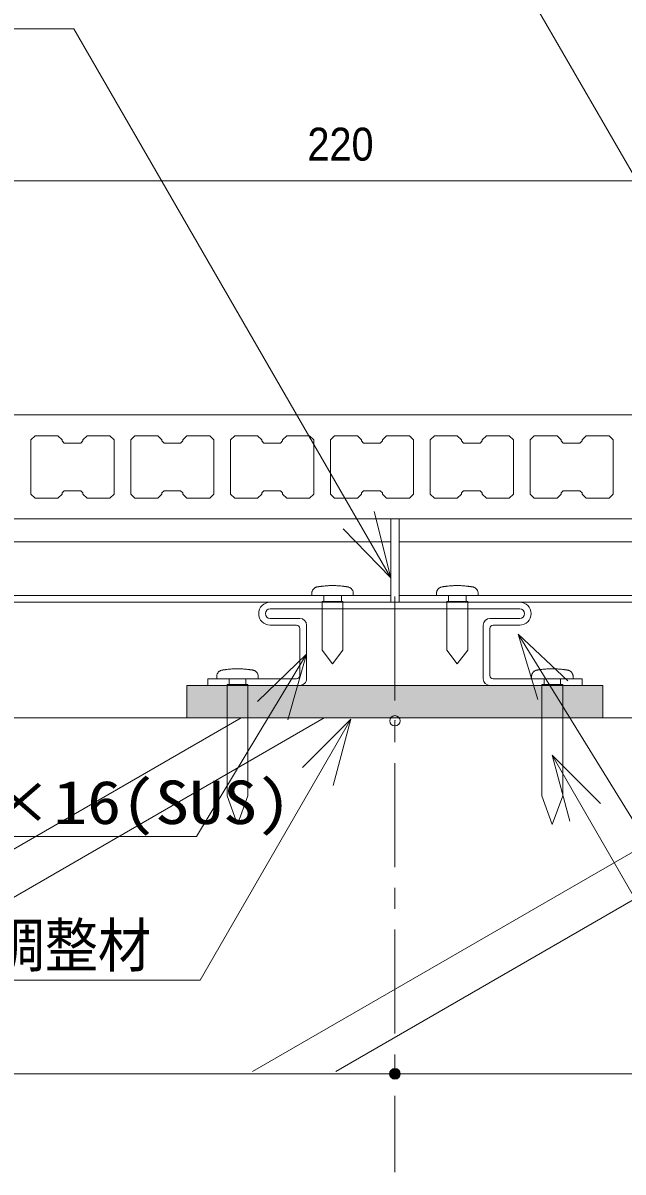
# Model space of a CAD drawing. Units: millimetres, scale not verified. Extents: x -4750 to 4750, y -3000 to 3000.
# Drawn here: x 2869.4 to 3013.7, y -2158.9 to -1882.8 of the extents above; entities that cross this region are included whole.
import ezdxf
from ezdxf.enums import TextEntityAlignment as Align

# ---------------------------------------------------------------- set-up
doc = ezdxf.new("R2010")
doc.units = ezdxf.units.MM
doc.header["$LTSCALE"] = 5
doc.header["$PDMODE"] = 32
doc.header["$PDSIZE"] = 2.5
doc.linetypes.add('CHAIN1', pattern=[8, 5, -1, 1, -1])
for name, color, linetype, lineweight in [('0-0_デッキ', 7, 'Continuous', 9), ('0-1_束', 7, 'Continuous', 9), ('0-2_根太', 7, 'Continuous', 9), ('0-3_一般', 7, 'Continuous', 9), ('0-6_文字', 7, 'Continuous', 9), ('0-7_寸法', 7, 'Continuous', 9), ('0-8_ビス', 7, 'Continuous', 9)]:
    doc.layers.add(name, color=color, linetype=linetype, lineweight=lineweight)
doc.styles.add('Osaka', font='')
doc.styles.add('ＭＳ ゴシック', font='')
doc.styles.get('Osaka').set_extended_font_data('Osaka')
doc.styles.get('ＭＳ ゴシック').set_extended_font_data('MS Gothic')

# ---------------------------------------------------------------- blocks, each defined once
blk = doc.blocks.new('グループ-4-1')
at = {"layer": '0-2_根太'}
for p, q in [((88596.8, -58586.4), (93986.8, -58586.4)), ((88596.8, -58986.4), (88596.8, -58586.4)), ((88596.8, -58696.5), (93986.8, -58696.5)), ((88596.8, -58954.4), (93986.8, -58954.4)), ((88596.8, -58986.4), (93986.8, -58986.4))]:
    blk.add_line(p, q, dxfattribs=at)
blk = doc.blocks.new('グループ-10-1')
at = {"layer": '0-2_根太'}
for p, q in [((88556.8, -58586.4), (83344.6, -58586.4)), ((88556.8, -58986.4), (88556.8, -58586.4)), ((88556.8, -58696.4), (83344.6, -58696.4)), ((88556.8, -58954.4), (83344.6, -58954.4)), ((88556.8, -58986.4), (83344.6, -58986.4))]:
    blk.add_line(p, q, dxfattribs=at)
blk = doc.blocks.new('シンボル-32')
at = {"layer": '0-3_一般'}
for points in [[(1973.5, 227.8), (1947, 250), (-2392.6, 250), (-2419.1, 227.8)], [(-2419.1, -227.8), (-2392.6, -250), (1947, -250)]]:
    blk.add_lwpolyline(points, dxfattribs=at)
for points in [[(-1482.8, 150), (-1462.8, 130), (-1462.8, -130), (-1482.8, -150), (-1592.8, -150), (-1612.8, -130), (-1612.8, -125), (-1622.8, -115), (-1702.8, -115), (-1712.8, -125), (-1712.8, -130), (-1732.8, -150), (-1842.8, -150), (-1862.8, -130), (-1862.8, 130), (-1842.8, 150), (-1732.8, 150), (-1712.8, 130), (-1712.8, 125), (-1702.8, 115), (-1622.8, 115), (-1612.8, 125), (-1612.8, 130), (-1592.8, 150)], [(-1142.8, -115), (-1222.8, -115), (-1232.8, -125), (-1232.8, -130), (-1252.8, -150), (-1362.8, -150), (-1382.8, -130), (-1382.8, 130), (-1362.8, 150), (-1252.8, 150), (-1232.8, 130), (-1232.8, 125), (-1222.8, 115), (-1142.8, 115), (-1132.8, 125), (-1132.8, 130), (-1112.8, 150), (-1002.8, 150), (-982.8, 130), (-982.8, -130), (-1002.8, -150), (-1112.8, -150), (-1132.8, -130), (-1132.8, -125)], [(-522.8, 150), (-502.8, 130), (-502.8, -130), (-522.8, -150), (-632.8, -150), (-652.8, -130), (-652.8, -125), (-662.8, -115), (-742.8, -115), (-752.8, -125), (-752.8, -130), (-772.8, -150), (-882.8, -150), (-902.8, -130), (-902.8, 130), (-882.8, 150), (-772.8, 150), (-752.8, 130), (-752.8, 125), (-742.8, 115), (-662.8, 115), (-652.8, 125), (-652.8, 130), (-632.8, 150)], [(-402.8, 150), (-292.8, 150), (-272.8, 130), (-272.8, 125), (-262.8, 115), (-182.8, 115), (-172.8, 125), (-172.8, 130), (-152.8, 150), (-42.8, 150), (-22.8, 130), (-22.8, -130), (-42.8, -150), (-152.8, -150), (-172.8, -130), (-172.8, -125), (-182.8, -115), (-262.8, -115), (-272.8, -125), (-272.8, -130), (-292.8, -150), (-402.8, -150), (-422.8, -130), (-422.8, 130)], [(207.2, 125), (217.2, 115), (297.2, 115), (307.2, 125), (307.2, 130), (327.2, 150), (437.2, 150), (457.2, 130), (457.2, -130), (437.2, -150), (327.2, -150), (307.2, -130), (307.2, -125), (297.2, -115), (217.2, -115), (207.2, -125), (207.2, -130), (187.2, -150), (77.2, -150), (57.2, -130), (57.2, 130), (77.2, 150), (187.2, 150), (207.2, 130)], [(787.2, 125), (787.2, 130), (807.2, 150), (917.2, 150), (937.2, 130), (937.2, -130), (917.2, -150), (807.2, -150), (787.2, -130), (787.2, -125), (777.2, -115), (697.2, -115), (687.2, -125), (687.2, -130), (667.2, -150), (557.2, -150), (537.2, -130), (537.2, 130), (557.2, 150), (667.2, 150), (687.2, 130), (687.2, 125), (697.2, 115), (777.2, 115)]]:
    blk.add_lwpolyline(points, close=True, dxfattribs=at)
blk = doc.blocks.new('グループ-85-1')
at = {"layer": '0-3_一般'}
for p, q in [((-40, 298), (-40, 326)), ((40, 326), (40, 298))]:
    blk.add_line(p, q, dxfattribs=at)
for points in [[(-92.2, 357.2), (-93.6, 355.4), (-94.9, 353.5), (-96.1, 351.6), (-97.1, 349.6), (-97.9, 347.6), (-98.6, 345.5), (-99.2, 343.4), (-99.6, 341.3), (-99.9, 339.3), (-100, 337.2), (-100, 336), (-100, 335.5), (-100, 335), (-100, 334.5), (-100, 334.1), (-100, 333.6), (-100, 333.1), (-100, 332.6), (-100, 332.1), (-100, 331.7), (-100, 331.2), (-100, 330.7), (-100, 330.2), (-100, 329.7), (-100, 329.3), (-100, 328.8), (-100, 328.3), (-100, 327.8), (-100, 327.3), (-100, 326.8), (-100, 326.4), (-97.6, 326), (-88.2, 326), (-78.8, 326), (-69.4, 326), (-60, 326), (-50.6, 326), (-41.2, 326), (-31.8, 326)], [(-17.1, 373.6), (-21.8, 373.4), (-26.5, 373.1), (-31.2, 372.8), (-35.9, 372.4), (-40.6, 371.9), (-45.3, 371.4), (-50, 370.8), (-51, 370.7), (-52.1, 370.5), (-53.1, 370.4), (-54.2, 370.3), (-55.2, 370.1), (-56.2, 370), (-57.3, 369.9), (-58.3, 369.7), (-59.3, 369.6), (-60.4, 369.5), (-61.4, 369.3), (-62.5, 369.2), (-63.5, 369.1), (-64.5, 368.9), (-65.6, 368.8), (-66.6, 368.7), (-67.7, 368.5), (-68.7, 368.4), (-69.7, 368.3), (-70.8, 368.1), (-71.8, 368), (-73.6, 367.7), (-75.6, 367.3), (-77.6, 366.8), (-79.6, 366.1), (-81.6, 365.2), (-83.5, 364.2), (-85.4, 363.1), (-87.3, 361.8), (-89, 360.4), (-90.7, 358.8), (-92.2, 357.2)], [(79.1, 366.3), (77.1, 366.9), (75.1, 367.4), (73.1, 367.8), (71.5, 368), (70.5, 368.2), (69.5, 368.3), (68.4, 368.4), (67.4, 368.6), (66.4, 368.7), (65.3, 368.8), (64.3, 369), (63.2, 369.1), (62.2, 369.2), (61.2, 369.4), (60.1, 369.5), (59.1, 369.6), (58, 369.8), (57, 369.9), (56, 370), (54.9, 370.2), (53.9, 370.3), (52.9, 370.4), (51.8, 370.6), (50.8, 370.7), (48.8, 370.9), (44.1, 371.5), (39.4, 372), (34.7, 372.5), (30, 372.8), (25.3, 373.2), (20.6, 373.5), (15.9, 373.7), (11.2, 373.8), (6.5, 373.9), (1.8, 374), (-2.9, 374), (-7.6, 373.9), (-12.4, 373.8), (-17.1, 373.6)], [(100, 326), (100, 326.5), (100, 327), (100, 327.4), (100, 327.9), (100, 328.4), (100, 328.9), (100, 329.4), (100, 329.9), (100, 330.3), (100, 330.8), (100, 331.3), (100, 331.8), (100, 332.3), (100, 332.7), (100, 333.2), (100, 333.7), (100, 334.2), (100, 334.7), (100, 335.2), (100, 335.6), (100, 336.1), (100, 337.7), (99.8, 339.8), (99.5, 341.8), (99.1, 343.9), (98.5, 346), (97.7, 348.1), (96.8, 350.1), (95.8, 352.1), (94.6, 354), (93.3, 355.8), (91.8, 357.6), (90.3, 359.2), (88.6, 360.7), (86.8, 362.1), (84.9, 363.4), (83, 364.5), (81.1, 365.4), (79.1, 366.3)], [(-31.8, 326), (-22.4, 326), (-12.9, 326), (-3.5, 326), (5.9, 326), (15.3, 326), (24.7, 326), (34.1, 326), (43.5, 326), (52.9, 326), (62.4, 326), (71.8, 326), (81.2, 326), (90.6, 326), (100, 326), (100, 326)]]:
    blk.add_lwpolyline(points, dxfattribs=at)
blk.add_lwpolyline([(50, 298), (50, -236), (0, -374), (-50, -236), (-50, 298)], close=True, dxfattribs=at)
blk = doc.blocks.new('シンボル-22')
at = {"layer": '0-3_一般'}
blk.add_blockref('グループ-85-1', (0, 0), dxfattribs=at)
blk = doc.blocks.new('グループ-207-1')
at = {"layer": '0-3_一般'}
blk.add_point((88576.8, -59556.4), dxfattribs=at)
at = {"layer": '0-8_ビス'}
for p in [(87819.8, -59680.4), (89333.8, -59680.4)]:
    blk.add_blockref('シンボル-22', p, dxfattribs=at)
blk = doc.blocks.new('グループ-220-1')
at = {"layer": '0-8_ビス'}
for p, q in [((88234.4, -58982.4), (88234.4, -58954.4)), ((88319.3, -58954.4), (88319.3, -58982.4))]:
    blk.add_line(p, q, dxfattribs=at)
for points in [[(88184.6, -58923.3), (88183.2, -58925.1), (88181.9, -58926.9), (88180.8, -58928.9), (88179.8, -58930.8), (88178.9, -58932.9), (88178.2, -58935), (88177.6, -58937), (88177.2, -58939.1), (88177, -58941.2), (88176.8, -58943.2), (88176.8, -58944.5), (88176.8, -58944.9), (88176.8, -58945.4), (88176.8, -58945.9), (88176.8, -58946.4), (88176.8, -58946.9), (88176.8, -58947.3), (88176.8, -58947.8), (88176.8, -58948.3), (88176.8, -58948.8), (88176.8, -58949.3), (88176.8, -58949.7), (88176.8, -58950.2), (88176.8, -58950.7), (88176.8, -58951.2), (88176.8, -58951.7), (88176.8, -58952.2), (88176.8, -58952.6), (88176.8, -58953.1), (88176.8, -58953.6), (88176.8, -58954.1), (88179.2, -58954.4), (88188.6, -58954.4), (88198, -58954.4), (88207.4, -58954.4), (88216.8, -58954.4), (88226.2, -58954.4), (88235.7, -58954.4), (88245.1, -58954.4)], [(88259.8, -58906.8), (88255.1, -58907.1), (88250.4, -58907.3), (88245.7, -58907.7), (88240.9, -58908.1), (88236.2, -58908.6), (88231.5, -58909.1), (88226.8, -58909.6), (88225.8, -58909.8), (88224.8, -58909.9), (88223.7, -58910), (88222.7, -58910.2), (88221.6, -58910.3), (88220.6, -58910.4), (88219.6, -58910.6), (88218.5, -58910.7), (88217.5, -58910.8), (88216.4, -58911), (88215.4, -58911.1), (88214.4, -58911.2), (88213.3, -58911.4), (88212.3, -58911.5), (88211.3, -58911.6), (88210.2, -58911.8), (88209.2, -58911.9), (88208.1, -58912), (88207.1, -58912.2), (88206.1, -58912.3), (88205, -58912.4), (88203.3, -58912.7), (88201.3, -58913.1), (88199.3, -58913.7), (88197.3, -58914.4), (88195.3, -58915.2), (88193.3, -58916.2), (88191.4, -58917.4), (88189.6, -58918.6), (88187.8, -58920.1), (88186.2, -58921.6), (88184.6, -58923.3)], [(88355.9, -58914.2), (88353.9, -58913.5), (88351.9, -58913), (88349.9, -58912.6), (88348.4, -58912.4), (88347.3, -58912.3), (88346.3, -58912.1), (88345.3, -58912), (88344.2, -58911.9), (88343.2, -58911.7), (88342.1, -58911.6), (88341.1, -58911.5), (88340.1, -58911.3), (88339, -58911.2), (88338, -58911.1), (88337, -58910.9), (88335.9, -58910.8), (88334.9, -58910.7), (88333.8, -58910.5), (88332.8, -58910.4), (88331.8, -58910.3), (88330.7, -58910.1), (88329.7, -58910), (88328.6, -58909.9), (88327.6, -58909.7), (88325.7, -58909.5), (88320.9, -58908.9), (88316.2, -58908.4), (88311.5, -58908), (88306.8, -58907.6), (88302.1, -58907.3), (88297.4, -58907), (88292.7, -58906.8), (88288, -58906.6), (88283.3, -58906.5), (88278.6, -58906.4), (88273.9, -58906.5), (88269.2, -58906.5), (88264.5, -58906.6), (88259.8, -58906.8)], [(88376.8, -58954.4), (88376.8, -58954), (88376.8, -58953.5), (88376.8, -58953), (88376.8, -58952.5), (88376.8, -58952), (88376.8, -58951.6), (88376.8, -58951.1), (88376.8, -58950.6), (88376.8, -58950.1), (88376.8, -58949.6), (88376.8, -58949.1), (88376.8, -58948.7), (88376.8, -58948.2), (88376.8, -58947.7), (88376.8, -58947.2), (88376.8, -58946.7), (88376.8, -58946.3), (88376.8, -58945.8), (88376.8, -58945.3), (88376.8, -58944.8), (88376.8, -58944.3), (88376.8, -58942.7), (88376.6, -58940.7), (88376.3, -58938.6), (88375.9, -58936.5), (88375.3, -58934.4), (88374.6, -58932.4), (88373.7, -58930.3), (88372.6, -58928.4), (88371.4, -58926.4), (88370.1, -58924.6), (88368.7, -58922.9), (88367.1, -58921.2), (88365.4, -58919.7), (88363.6, -58918.3), (88361.8, -58917.1), (88359.9, -58916), (88357.9, -58915), (88355.9, -58914.2)], [(88245.1, -58954.4), (88254.5, -58954.4), (88263.9, -58954.4), (88273.3, -58954.4), (88282.7, -58954.4), (88292.1, -58954.4), (88301.5, -58954.4), (88310.9, -58954.4), (88320.4, -58954.4), (88329.8, -58954.4), (88339.2, -58954.4), (88348.6, -58954.4), (88358, -58954.4), (88367.4, -58954.4), (88376.8, -58954.4)]]:
    blk.add_lwpolyline(points, dxfattribs=at)
blk.add_lwpolyline([(88326.8, -58982.4), (88326.8, -59216.7), (88276.8, -59282.4), (88226.8, -59216.7), (88226.8, -58982.4)], close=True, dxfattribs=at)
blk = doc.blocks.new('グループ-460-1')
at = {"layer": '0-8_ビス'}
for p, q in [((88834.4, -58954.4), (88834.4, -58982.4)), ((88919.3, -58982.4), (88919.3, -58954.4))]:
    blk.add_line(p, q, dxfattribs=at)
for points in [[(88776.8, -58954.4), (88776.8, -58954), (88776.8, -58953.5), (88776.8, -58953), (88776.8, -58952.5), (88776.8, -58952), (88776.8, -58951.6), (88776.8, -58951.1), (88776.8, -58950.6), (88776.8, -58950.1), (88776.8, -58949.6), (88776.8, -58949.1), (88776.8, -58948.7), (88776.8, -58948.2), (88776.8, -58947.7), (88776.8, -58947.2), (88776.8, -58946.7), (88776.8, -58946.3), (88776.8, -58945.8), (88776.8, -58945.3), (88776.8, -58944.8), (88776.8, -58944.3), (88776.9, -58942.7), (88777, -58940.7), (88777.3, -58938.6), (88777.8, -58936.5), (88778.4, -58934.4), (88779.1, -58932.4), (88780, -58930.3), (88781, -58928.4), (88782.2, -58926.4), (88783.5, -58924.6), (88785, -58922.9), (88786.6, -58921.2), (88788.3, -58919.7), (88790, -58918.3), (88791.9, -58917.1), (88793.8, -58916), (88795.8, -58915), (88797.8, -58914.2)], [(88797.8, -58914.2), (88799.8, -58913.5), (88801.8, -58913), (88803.8, -58912.6), (88805.3, -58912.4), (88806.3, -58912.3), (88807.4, -58912.1), (88808.4, -58912), (88809.4, -58911.9), (88810.5, -58911.7), (88811.5, -58911.6), (88812.6, -58911.5), (88813.6, -58911.3), (88814.6, -58911.2), (88815.7, -58911.1), (88816.7, -58910.9), (88817.7, -58910.8), (88818.8, -58910.7), (88819.8, -58910.5), (88820.9, -58910.4), (88821.9, -58910.3), (88822.9, -58910.1), (88824, -58910), (88825, -58909.9), (88826.1, -58909.7), (88828, -58909.5), (88832.7, -58908.9), (88837.4, -58908.4), (88842.1, -58908), (88846.8, -58907.6), (88851.5, -58907.3), (88856.2, -58907), (88860.9, -58906.8), (88865.7, -58906.6), (88870.4, -58906.5), (88875.1, -58906.4), (88879.8, -58906.5), (88884.5, -58906.5), (88889.2, -58906.6), (88893.9, -58906.8)], [(88893.9, -58906.8), (88898.6, -58907.1), (88903.3, -58907.3), (88908, -58907.7), (88912.7, -58908.1), (88917.4, -58908.6), (88922.1, -58909.1), (88926.8, -58909.6), (88927.9, -58909.8), (88928.9, -58909.9), (88929.9, -58910), (88931, -58910.2), (88932, -58910.3), (88933.1, -58910.4), (88934.1, -58910.6), (88935.1, -58910.7), (88936.2, -58910.8), (88937.2, -58911), (88938.2, -58911.1), (88939.3, -58911.2), (88940.3, -58911.4), (88941.4, -58911.5), (88942.4, -58911.6), (88943.4, -58911.8), (88944.5, -58911.9), (88945.5, -58912), (88946.6, -58912.2), (88947.6, -58912.3), (88948.6, -58912.4), (88950.4, -58912.7), (88952.4, -58913.1), (88954.4, -58913.7), (88956.4, -58914.4), (88958.4, -58915.2), (88960.3, -58916.2), (88962.2, -58917.4), (88964.1, -58918.6), (88965.8, -58920.1), (88967.5, -58921.6), (88969, -58923.3)], [(88969, -58923.3), (88970.5, -58925.1), (88971.8, -58926.9), (88972.9, -58928.9), (88973.9, -58930.8), (88974.8, -58932.9), (88975.5, -58935), (88976, -58937), (88976.4, -58939.1), (88976.7, -58941.2), (88976.8, -58943.2), (88976.8, -58944.5), (88976.8, -58944.9), (88976.8, -58945.4), (88976.8, -58945.9), (88976.8, -58946.4), (88976.8, -58946.9), (88976.8, -58947.3), (88976.8, -58947.8), (88976.8, -58948.3), (88976.8, -58948.8), (88976.8, -58949.3), (88976.8, -58949.7), (88976.8, -58950.2), (88976.8, -58950.7), (88976.8, -58951.2), (88976.8, -58951.7), (88976.8, -58952.2), (88976.8, -58952.6), (88976.8, -58953.1), (88976.8, -58953.6), (88976.8, -58954.1), (88974.5, -58954.4), (88965.1, -58954.4), (88955.7, -58954.4), (88946.2, -58954.4), (88936.8, -58954.4), (88927.4, -58954.4), (88918, -58954.4), (88908.6, -58954.4)], [(88908.6, -58954.4), (88899.2, -58954.4), (88889.8, -58954.4), (88880.4, -58954.4), (88870.9, -58954.4), (88861.5, -58954.4), (88852.1, -58954.4), (88842.7, -58954.4), (88833.3, -58954.4), (88823.9, -58954.4), (88814.5, -58954.4), (88805.1, -58954.4), (88795.7, -58954.4), (88786.2, -58954.4), (88776.8, -58954.4)]]:
    blk.add_lwpolyline(points, dxfattribs=at)
blk.add_lwpolyline([(88826.8, -58982.4), (88826.8, -59216.7), (88876.8, -59282.4), (88926.8, -59216.7), (88926.8, -58982.4)], close=True, dxfattribs=at)

msp = doc.modelspace()

# ---------------------------------------------------------------- hatches: boundary and pattern name
at = {"layer": '0-7_寸法'}
msp.add_hatch(color=256, dxfattribs=at).paths.add_polyline_path([(2960.134, -2135.343, 1), (2957.548, -2135.343, 1)])

# ---------------------------------------------------------------- linework, layer by layer
at = {"layer": '0-1_束'}
msp.add_lwpolyline([(2908.841, -2042.006), (3008.841, -2042.006), (3008.841, -2049.806), (2908.841, -2049.806)], close=True, dxfattribs=at)
at = {"layer": '0-1_束', "color": 254}
msp.add_solid([(2908.841, -2049.806), (2908.841, -2042.006), (3008.841, -2049.806), (3008.841, -2042.006)], dxfattribs=at)
at = {"layer": '0-3_一般', "linetype": 'CHAIN1'}
msp.add_line((2958.841, -2020.659), (2958.841, -2158.939), dxfattribs=at)
at = {"layer": '0-3_一般'}
for p, q in [((2988.841, -2022.006), (2928.841, -2022.006)), ((2928.841, -2023.606), (2988.841, -2023.606)), ((2935.991, -2025.906), (2928.841, -2025.906)), ((2988.841, -2025.906), (2981.691, -2025.906)), ((2928.841, -2027.506), (2935.191, -2027.506)), ((2935.991, -2028.306), (2935.991, -2039.606)), ((2937.591, -2040.406), (2937.591, -2027.506)), ((2980.091, -2027.506), (2980.091, -2040.406)), ((2981.691, -2039.606), (2981.691, -2028.306)), ((2982.491, -2027.506), (2988.841, -2027.506)), ((3231.404, -2049.806), (2699.341, -2049.806))]:
    msp.add_line(p, q, dxfattribs=at)
at = {"layer": '0-3_一般', "color": 134}
for p, q in [((2921.841, -2049.806), (2774.617, -2134.806)), ((2941.841, -2049.806), (2794.617, -2134.806)), ((3071.841, -2049.806), (2924.617, -2134.806)), ((3091.841, -2049.806), (2944.617, -2134.806))]:
    msp.add_line(p, q, dxfattribs=at)
at = {"layer": '0-3_一般'}
for points in [[(2935.191, -2040.406), (2913.841, -2040.406), (2913.841, -2042.006), (2935.991, -2042.006)], [(2981.691, -2042.006), (3003.841, -2042.006), (3003.841, -2040.406), (2982.491, -2040.406)]]:
    msp.add_lwpolyline(points, dxfattribs=at)
for centre, radius, start, end in [((2928.841, -2024.756), 2.75, 90, 180), ((2928.841, -2024.756), 1.15, 90, 180), ((2988.841, -2024.756), 2.75, 0, 90), ((2988.841, -2024.756), 1.15, 0, 90), ((2928.841, -2024.756), 2.75, 180, 270), ((2928.841, -2024.756), 1.15, 180, 270), ((2935.991, -2027.506), 1.6, 0, 90), ((2981.691, -2027.506), 1.6, 90, 180), ((2988.841, -2024.756), 1.15, 270, 0), ((2988.841, -2024.756), 2.75, 270, 0), ((2935.191, -2028.306), 0.8, 0, 90), ((2982.491, -2028.306), 0.8, 90, 180), ((2935.191, -2039.606), 0.8, 270, 0), ((2935.991, -2040.406), 1.6, 315, 0), ((2981.691, -2040.406), 1.6, 180, 270), ((2982.491, -2039.606), 0.8, 180, 270), ((2935.991, -2040.406), 1.6, 270, 315)]:
    msp.add_arc(centre, radius, start, end, dxfattribs=at)
at = {"layer": '0-6_文字'}
for p, q in [((2983.789, -1863.227), (3056.986, -1990.007)), ((2881.659, -1884.224), (2712.628, -1884.224)), ((2881.659, -1884.224), (2957.841, -2016.175)), ((3018.539, -2078.311), (2988.437, -2029.702)), ((2911.137, -2078.311), (2937.591, -2034.462)), ((2912.041, -2112.863), (2948.253, -2050.143)), ((3027.87, -2112.863), (2996.615, -2058.728)), ((2911.137, -2078.311), (2767.783, -2078.311)), ((2911.137, -2078.311), (2772.846, -2078.311)), ((2912.041, -2112.863), (2829.728, -2112.863))]:
    msp.add_line(p, q, dxfattribs=at)
for points in [[(2953.865, -2000.228), (2957.841, -2016.175), (2946.424, -2004.352)], [(2993.242, -2045.419), (2988.437, -2029.702), (3000.456, -2040.911)], [(2925.769, -2045.879), (2937.591, -2034.462), (2933.061, -2050.261)], [(2936.632, -2061.765), (2948.253, -2050.143), (2943.999, -2066.018)], [(3000.868, -2074.603), (2996.615, -2058.728), (3008.236, -2070.349)]]:
    msp.add_lwpolyline(points, dxfattribs=at)
at = {"layer": '0-7_寸法'}
for p, q in [((2845.831, -1920.764), (3060.823, -1920.764)), ((3214.341, -2135.343), (2714.341, -2135.343))]:
    msp.add_line(p, q, dxfattribs=at)
msp.add_circle((2958.841, -2135.343), 1.293, dxfattribs=at)

# ---------------------------------------------------------------- block references
at = {"layer": '0-0_デッキ', "xscale": 0.05, "yscale": 0.05}
msp.add_blockref('シンボル-32', (2964.467, -1989.506), dxfattribs=at)
at = {"layer": '0-2_根太', "xscale": 0.05, "yscale": 0.05}
for name in ['グループ-10-1', 'グループ-4-1']:
    msp.add_blockref(name, (-1470, 927.316), dxfattribs=at)
at = {"layer": '0-8_ビス', "xscale": 0.05, "yscale": 0.05}
for name in ['グループ-220-1', 'グループ-460-1', 'グループ-207-1']:
    msp.add_blockref(name, (-1470, 927.316), dxfattribs=at)

# ---------------------------------------------------------------- texts
at = {"layer": '0-6_文字', "style": 'ＭＳ ゴシック'}
for s, height, width, p in [('ナベテクス5×16(SUS)', 10.45, 1.15, (2770.184, -2078.45)), ('レベル調整材', 10.41, 0.9, (2823.533, -2112.761))]:
    msp.add_text(s, height=height, dxfattribs=dict(at, width=width)).set_placement(p, align=Align.BOTTOM_LEFT)
at = {"layer": '0-7_寸法', "style": 'Osaka', "width": 0.9}
msp.add_text('220', height=7.918, dxfattribs=at).set_placement((2937.814, -1918.264), align=Align.BOTTOM_LEFT)

doc.saveas('drawing.dxf')
